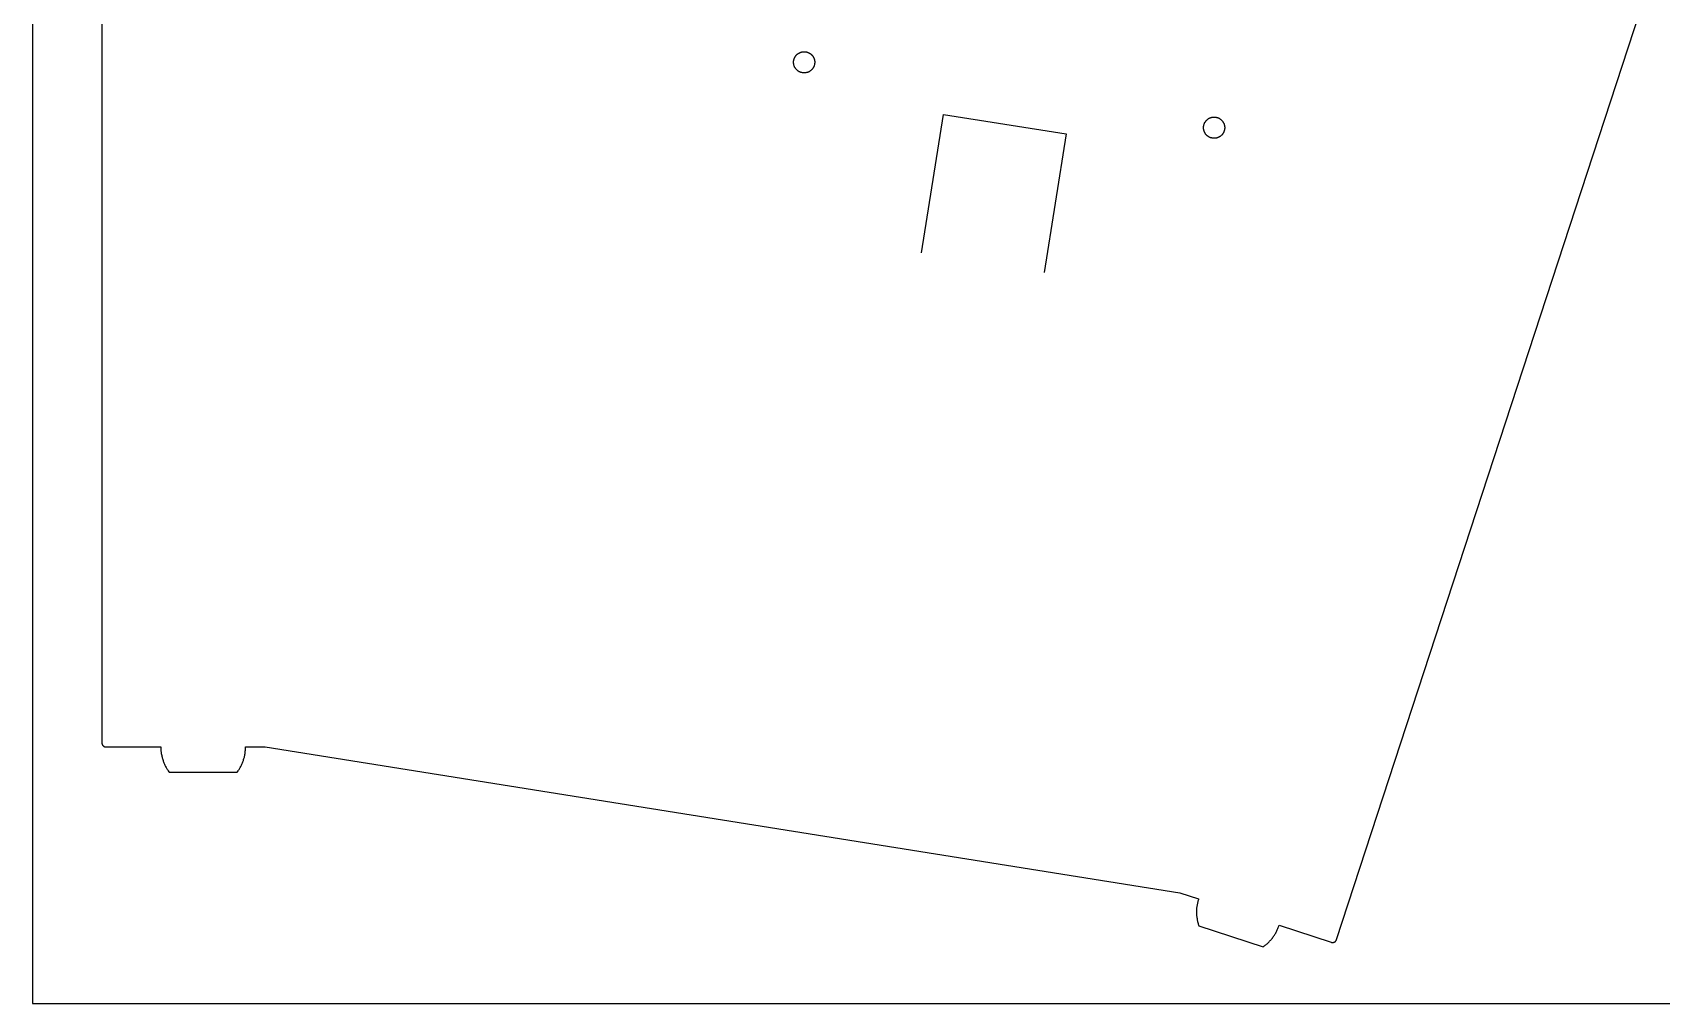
# Model space of a CAD drawing. Header units: millimetres. Extents: x 119 to 719, y -33 to 367.
# Drawn here: x 118.7 to 310.9, y -33.2 to 81.3 of the extents above; entities that cross this region are included whole.
import ezdxf

# ---------------------------------------------------------------- set-up
doc = ezdxf.new("R2010")
doc.units = ezdxf.units.MM
doc.header["$MEASUREMENT"] = 0
doc.layers.add('plot', color=12, linetype='Continuous', true_color=0xb80000)

msp = doc.modelspace()

# ---------------------------------------------------------------- linework, layer by layer
at = {"layer": 'plot'}
for points in [[(118.65, -33.22), (718.65, -33.22), (718.65, 366.78), (118.65, 366.78), (118.65, -33.22)], [(126.82, 165.84), (126.82, -2.45)], [(263.9, -26.54), (263.98, -26.48), (264.06, -26.42), (264.14, -26.36), (264.22, -26.3), (264.29, -26.23), (264.37, -26.17), (264.44, -26.1), (264.52, -26.03), (264.59, -25.96), (264.66, -25.89), (264.73, -25.81), (264.79, -25.74), (264.86, -25.66), (264.92, -25.58), (264.99, -25.5), (265.05, -25.42), (265.11, -25.34), (265.17, -25.26), (265.22, -25.17), (265.28, -25.09), (265.33, -25), (265.38, -24.91), (265.43, -24.82), (265.48, -24.73), (265.52, -24.64), (265.56, -24.55), (265.61, -24.46), (265.64, -24.37), (265.68, -24.28), (265.72, -24.18), (265.75, -24.09), (265.78, -24), (271.93, -26.01), (271.94, -26.01), (271.95, -26.01), (271.96, -26.02), (271.97, -26.02), (271.98, -26.02), (272, -26.02), (272.01, -26.03), (272.02, -26.03), (272.03, -26.03), (272.04, -26.03), (272.05, -26.03), (272.07, -26.03), (272.08, -26.03), (272.09, -26.03), (272.1, -26.03), (272.12, -26.03), (272.13, -26.03), (272.14, -26.03), (272.15, -26.03), (272.16, -26.03), (272.18, -26.02), (272.19, -26.02), (272.2, -26.02), (272.21, -26.02), (272.23, -26.01), (272.24, -26.01), (272.25, -26), (272.26, -26), (272.28, -26), (272.29, -25.99), (272.3, -25.98), (272.31, -25.98), (272.32, -25.97), (272.33, -25.97), (272.34, -25.96), (272.36, -25.95), (272.37, -25.95), (272.38, -25.94), (272.39, -25.93), (272.4, -25.92), (272.41, -25.92), (272.42, -25.91), (272.43, -25.9), (272.44, -25.89), (272.44, -25.88), (272.45, -25.87), (272.46, -25.86), (272.47, -25.85), (272.48, -25.84), (272.48, -25.83), (272.49, -25.82), (272.5, -25.81), (272.51, -25.8), (272.51, -25.79), (272.52, -25.78), (272.52, -25.77), (272.53, -25.76), (272.53, -25.75), (272.54, -25.74), (272.54, -25.73), (272.55, -25.72), (272.55, -25.71), (272.56, -25.7), (272.56, -25.69), (324.89, 134.26)], [(209.16, 78.92), (209.2, 78.94), (209.24, 78.96), (209.28, 78.98), (209.32, 78.99), (209.36, 79), (209.4, 79.02), (209.44, 79.03), (209.49, 79.04), (209.53, 79.04), (209.57, 79.05), (209.61, 79.05), (209.66, 79.06), (209.7, 79.06), (209.74, 79.06), (209.79, 79.06), (209.83, 79.05), (209.87, 79.05), (209.92, 79.04), (209.96, 79.04), (210, 79.03), (210.04, 79.02), (210.09, 79), (210.13, 78.99), (210.17, 78.98), (210.21, 78.96), (210.25, 78.94), (210.29, 78.92), (210.33, 78.9), (210.36, 78.88), (210.4, 78.86), (210.44, 78.83), (210.47, 78.81), (210.51, 78.78), (210.54, 78.75), (210.57, 78.73), (210.6, 78.7), (210.63, 78.66), (210.66, 78.63), (210.69, 78.6), (210.72, 78.57), (210.74, 78.53), (210.77, 78.49), (210.79, 78.46), (210.81, 78.42), (210.83, 78.38), (210.85, 78.34), (210.87, 78.3), (210.89, 78.26), (210.9, 78.22), (210.91, 78.18), (210.93, 78.14), (210.94, 78.1), (210.95, 78.06), (210.95, 78.01), (210.96, 77.97), (210.97, 77.93), (210.97, 77.88), (210.97, 77.84), (210.97, 77.8), (210.97, 77.75), (210.97, 77.71), (210.96, 77.67), (210.96, 77.62), (210.95, 77.58), (210.94, 77.54), (210.93, 77.5), (210.92, 77.45), (210.91, 77.41), (210.89, 77.37), (210.88, 77.33), (210.86, 77.29), (210.84, 77.25), (210.82, 77.21), (210.8, 77.18), (210.78, 77.14), (210.75, 77.1), (210.73, 77.07), (210.7, 77.03), (210.68, 77), (210.65, 76.97), (210.62, 76.94), (210.59, 76.9), (210.55, 76.88), (210.52, 76.85), (210.49, 76.82), (210.45, 76.79), (210.42, 76.77), (210.38, 76.75), (210.34, 76.72), (210.31, 76.7), (210.27, 76.68), (210.23, 76.66), (210.19, 76.65), (210.15, 76.63), (210.11, 76.62), (210.06, 76.61), (210.02, 76.59), (209.98, 76.59), (209.94, 76.58), (209.89, 76.57), (209.85, 76.56), (209.81, 76.56), (209.76, 76.56), (209.72, 76.56), (209.68, 76.56), (209.63, 76.56), (209.59, 76.57), (209.55, 76.57), (209.51, 76.58), (209.46, 76.59), (209.42, 76.6), (209.38, 76.61), (209.34, 76.62), (209.3, 76.63), (209.26, 76.65), (209.22, 76.67), (209.18, 76.68), (209.14, 76.7), (209.1, 76.72), (209.06, 76.75), (209.03, 76.77), (208.99, 76.79), (208.96, 76.82), (208.92, 76.85), (208.89, 76.88), (208.86, 76.91), (208.83, 76.94), (208.8, 76.97), (208.77, 77), (208.74, 77.03), (208.71, 77.07), (208.69, 77.1), (208.67, 77.14), (208.64, 77.18), (208.62, 77.22), (208.6, 77.25), (208.58, 77.29), (208.57, 77.33), (208.55, 77.37), (208.54, 77.41), (208.52, 77.46), (208.51, 77.5), (208.5, 77.54), (208.49, 77.58), (208.49, 77.63), (208.48, 77.67), (208.48, 77.71), (208.47, 77.75), (208.47, 77.8), (208.47, 77.84), (208.47, 77.88), (208.48, 77.93), (208.48, 77.97), (208.49, 78.01), (208.5, 78.06), (208.51, 78.1), (208.52, 78.14), (208.53, 78.18), (208.54, 78.22), (208.56, 78.26), (208.57, 78.3), (208.59, 78.34), (208.61, 78.38), (208.63, 78.42), (208.65, 78.46), (208.68, 78.5), (208.7, 78.53), (208.73, 78.57), (208.75, 78.6), (208.78, 78.63), (208.81, 78.67), (208.84, 78.7), (208.87, 78.73), (208.91, 78.76), (208.94, 78.78), (208.97, 78.81), (209.01, 78.83), (209.04, 78.86), (209.08, 78.88), (209.12, 78.9), (209.16, 78.92)], [(223.56, 55.32), (226.16, 71.65)], [(226.16, 71.65), (240.66, 69.35)], [(257.45, 71.16), (257.49, 71.18), (257.53, 71.2), (257.57, 71.22), (257.61, 71.24), (257.65, 71.26), (257.69, 71.27), (257.73, 71.28), (257.77, 71.3), (257.81, 71.31), (257.86, 71.32), (257.9, 71.33), (257.94, 71.33), (257.98, 71.34), (258.03, 71.34), (258.07, 71.34), (258.11, 71.34), (258.16, 71.34), (258.2, 71.34), (258.24, 71.34), (258.29, 71.33), (258.33, 71.32), (258.37, 71.32), (258.41, 71.31), (258.46, 71.3), (258.5, 71.28), (258.54, 71.27), (258.58, 71.25), (258.62, 71.24), (258.66, 71.22), (258.7, 71.2), (258.74, 71.18), (258.77, 71.15), (258.81, 71.13), (258.84, 71.11), (258.88, 71.08), (258.91, 71.05), (258.95, 71.02), (258.98, 70.99), (259.01, 70.96), (259.04, 70.93), (259.07, 70.9), (259.09, 70.87), (259.12, 70.83), (259.15, 70.8), (259.17, 70.76), (259.19, 70.72), (259.21, 70.68), (259.23, 70.65), (259.25, 70.61), (259.27, 70.57), (259.28, 70.53), (259.3, 70.49), (259.31, 70.44), (259.32, 70.4), (259.33, 70.36), (259.34, 70.32), (259.35, 70.27), (259.35, 70.23), (259.36, 70.19), (259.36, 70.14), (259.36, 70.1), (259.36, 70.06), (259.36, 70.01), (259.35, 69.97), (259.35, 69.93), (259.34, 69.89), (259.34, 69.84), (259.33, 69.8), (259.31, 69.76), (259.3, 69.72), (259.29, 69.68), (259.27, 69.64), (259.26, 69.6), (259.24, 69.56), (259.22, 69.52), (259.2, 69.48), (259.18, 69.44), (259.15, 69.4), (259.13, 69.37), (259.1, 69.33), (259.08, 69.3), (259.05, 69.27), (259.02, 69.23), (258.99, 69.2), (258.96, 69.17), (258.92, 69.15), (258.89, 69.12), (258.86, 69.09), (258.82, 69.07), (258.79, 69.04), (258.75, 69.02), (258.71, 69), (258.67, 68.98), (258.63, 68.96), (258.59, 68.94), (258.55, 68.92), (258.51, 68.91), (258.47, 68.9), (258.43, 68.89), (258.39, 68.87), (258.34, 68.87), (258.3, 68.86), (258.26, 68.85), (258.22, 68.85), (258.17, 68.85), (258.13, 68.84), (258.09, 68.84), (258.04, 68.85), (258, 68.85), (257.96, 68.85), (257.91, 68.86), (257.87, 68.87), (257.83, 68.88), (257.79, 68.89), (257.74, 68.9), (257.7, 68.91), (257.66, 68.93), (257.62, 68.94), (257.58, 68.96), (257.54, 68.98), (257.5, 69), (257.47, 69.02), (257.43, 69.05), (257.39, 69.07), (257.36, 69.09), (257.33, 69.12), (257.29, 69.15), (257.26, 69.18), (257.23, 69.21), (257.2, 69.24), (257.17, 69.27), (257.14, 69.3), (257.11, 69.34), (257.09, 69.37), (257.06, 69.41), (257.04, 69.45), (257.02, 69.48), (257, 69.52), (256.98, 69.56), (256.96, 69.6), (256.95, 69.64), (256.93, 69.68), (256.92, 69.72), (256.9, 69.76), (256.89, 69.81), (256.88, 69.85), (256.88, 69.89), (256.87, 69.93), (256.87, 69.98), (256.86, 70.02), (256.86, 70.06), (256.86, 70.11), (256.86, 70.15), (256.86, 70.19), (256.87, 70.24), (256.87, 70.28), (256.88, 70.32), (256.89, 70.37), (256.9, 70.41), (256.91, 70.45), (256.93, 70.49), (256.94, 70.53), (256.96, 70.57), (256.97, 70.61), (256.99, 70.65), (257.01, 70.69), (257.03, 70.73), (257.06, 70.76), (257.08, 70.8), (257.11, 70.84), (257.13, 70.87), (257.16, 70.9), (257.19, 70.94), (257.22, 70.97), (257.25, 71), (257.28, 71.03), (257.31, 71.06), (257.35, 71.08), (257.38, 71.11), (257.42, 71.13), (257.45, 71.16)], [(240.66, 69.35), (238.06, 53.01)], [(126.82, -2.45), (126.82, -2.47)], [(126.82, -2.47), (126.82, -2.48)], [(126.82, -2.48), (126.82, -2.49)], [(126.82, -2.49), (126.82, -2.5)], [(126.82, -2.5), (126.83, -2.51)], [(126.83, -2.51), (126.83, -2.52)], [(126.83, -2.52), (126.83, -2.53)], [(126.83, -2.53), (126.83, -2.55)], [(126.83, -2.55), (126.83, -2.56)], [(126.83, -2.56), (126.84, -2.57)], [(126.84, -2.57), (126.84, -2.58)], [(126.84, -2.58), (126.84, -2.59)], [(126.84, -2.59), (126.85, -2.6)], [(126.85, -2.6), (126.85, -2.62)], [(126.85, -2.62), (126.85, -2.63)], [(126.85, -2.63), (126.86, -2.64)], [(126.86, -2.64), (126.86, -2.65)], [(126.86, -2.65), (126.87, -2.66)], [(126.87, -2.66), (126.87, -2.67)], [(126.87, -2.67), (126.88, -2.68)], [(126.88, -2.68), (126.88, -2.7)], [(126.88, -2.7), (126.89, -2.71)], [(126.89, -2.71), (126.9, -2.72)], [(126.9, -2.72), (126.9, -2.73)], [(126.9, -2.73), (126.91, -2.74)], [(126.91, -2.74), (126.92, -2.75)], [(126.92, -2.75), (126.93, -2.76)], [(126.93, -2.76), (126.93, -2.77)], [(126.93, -2.77), (126.94, -2.78)], [(126.94, -2.78), (126.95, -2.79)], [(126.95, -2.79), (126.96, -2.8)], [(126.96, -2.8), (126.97, -2.81)], [(126.97, -2.81), (126.98, -2.82)], [(126.98, -2.82), (126.99, -2.83)], [(126.99, -2.83), (127, -2.83)], [(127, -2.83), (127.01, -2.84)], [(127.01, -2.84), (127.02, -2.85)], [(127.02, -2.85), (127.03, -2.86)], [(127.03, -2.86), (127.04, -2.87)], [(127.04, -2.87), (127.05, -2.87)], [(127.05, -2.87), (127.06, -2.88)], [(127.06, -2.88), (127.07, -2.89)], [(127.07, -2.89), (127.08, -2.89)], [(127.08, -2.89), (127.09, -2.9)], [(127.09, -2.9), (127.1, -2.9)], [(127.1, -2.9), (127.12, -2.91)], [(127.12, -2.91), (127.13, -2.91)], [(127.13, -2.91), (127.14, -2.92)], [(127.14, -2.92), (127.15, -2.92)], [(127.15, -2.92), (127.16, -2.93)], [(127.16, -2.93), (127.17, -2.93)], [(127.17, -2.93), (127.19, -2.94)], [(127.19, -2.94), (127.2, -2.94)], [(127.2, -2.94), (127.21, -2.94)], [(127.21, -2.94), (127.22, -2.94)], [(127.22, -2.94), (127.23, -2.95)], [(127.23, -2.95), (127.24, -2.95)], [(127.24, -2.95), (127.26, -2.95)], [(127.26, -2.95), (127.27, -2.95)], [(127.27, -2.95), (127.28, -2.95)], [(127.28, -2.95), (127.29, -2.95)], [(127.29, -2.95), (127.3, -2.95)], [(127.3, -2.95), (127.31, -2.95)], [(127.31, -2.95), (127.32, -2.95)], [(127.32, -2.95), (133.79, -2.95)], [(133.79, -2.95), (133.79, -3.05)], [(133.79, -3.05), (133.79, -3.15)], [(133.79, -3.15), (133.8, -3.25)], [(133.8, -3.25), (133.81, -3.35)], [(133.81, -3.35), (133.81, -3.45)], [(133.81, -3.45), (133.83, -3.55)], [(133.83, -3.55), (133.84, -3.65)], [(133.84, -3.65), (133.85, -3.75)], [(133.85, -3.75), (133.87, -3.85)], [(134.79, -5.95), (142.79, -5.95), (142.85, -5.88), (142.91, -5.79), (142.96, -5.71), (143.02, -5.63), (143.07, -5.54), (143.12, -5.46), (143.17, -5.37), (143.22, -5.28), (143.26, -5.19), (143.31, -5.1), (143.35, -5.01), (143.39, -4.91), (143.43, -4.82), (143.47, -4.73), (143.5, -4.63), (143.53, -4.54), (143.56, -4.44), (143.59, -4.34), (143.62, -4.24), (143.65, -4.15), (143.67, -4.05), (143.69, -3.95), (143.71, -3.85), (143.73, -3.75), (143.74, -3.65), (143.75, -3.55), (143.76, -3.45), (143.77, -3.35), (143.78, -3.25), (143.79, -3.15), (143.79, -3.05), (143.79, -2.95), (146.11, -2.95), (254.07, -20.17)], [(133.87, -3.85), (133.89, -3.95)], [(133.89, -3.95), (133.91, -4.05)], [(133.91, -4.05), (133.93, -4.15)], [(133.93, -4.15), (133.96, -4.24)], [(133.96, -4.24), (133.99, -4.34)], [(133.99, -4.34), (134.02, -4.44)], [(134.02, -4.44), (134.05, -4.54)], [(134.05, -4.54), (134.08, -4.63)], [(134.08, -4.63), (134.11, -4.73)], [(134.11, -4.73), (134.15, -4.82)], [(134.15, -4.82), (134.19, -4.91)], [(134.19, -4.91), (134.23, -5.01)], [(134.23, -5.01), (134.27, -5.1)], [(134.27, -5.1), (134.32, -5.19)], [(134.32, -5.19), (134.36, -5.28)], [(134.36, -5.28), (134.41, -5.37)], [(134.41, -5.37), (134.46, -5.46)], [(134.46, -5.46), (134.51, -5.54)], [(134.51, -5.54), (134.56, -5.63)], [(134.56, -5.63), (134.62, -5.71)], [(134.62, -5.71), (134.67, -5.79)], [(134.67, -5.79), (134.73, -5.88)], [(134.73, -5.88), (134.79, -5.95)], [(254.07, -20.17), (256.28, -20.89), (256.25, -20.98), (256.22, -21.08), (256.19, -21.17), (256.17, -21.27), (256.15, -21.37), (256.13, -21.47), (256.11, -21.56), (256.09, -21.66), (256.08, -21.76), (256.06, -21.86), (256.05, -21.96), (256.05, -22.07), (256.04, -22.17), (256.03, -22.27), (256.03, -22.37), (256.03, -22.47), (256.03, -22.57), (256.04, -22.67), (256.04, -22.77), (256.05, -22.88), (256.06, -22.98), (256.07, -23.08), (256.09, -23.18), (256.1, -23.28), (256.12, -23.38), (256.14, -23.47), (256.16, -23.57), (256.18, -23.67), (256.21, -23.77), (256.24, -23.86), (256.27, -23.96), (256.3, -24.05), (263.9, -26.54)]]:
    msp.add_lwpolyline(points, dxfattribs=at)

doc.saveas('drawing.dxf')
